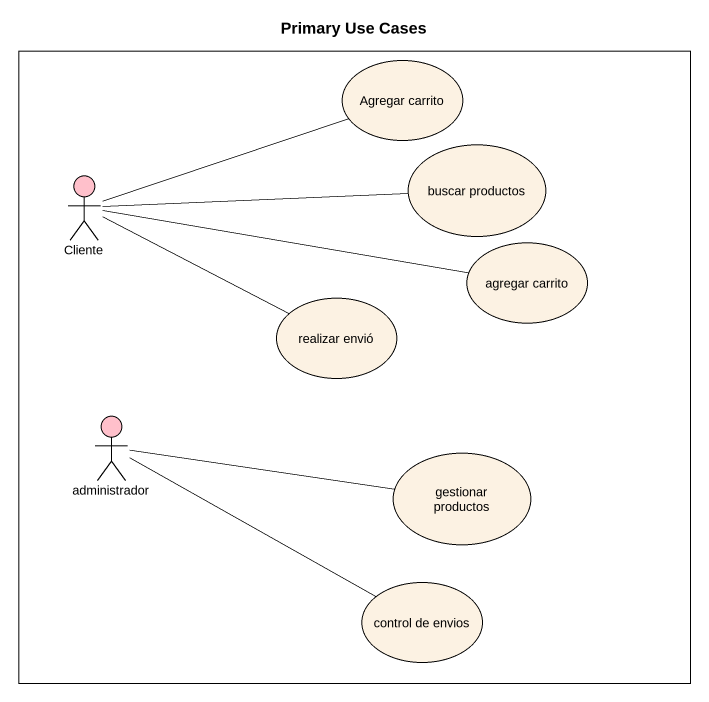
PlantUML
@startuml
title Primary Use Cases
rectangle " " as rectangle1 {
  usecase "Agregar carrito" as Agregar_carrito
  usecase "buscar productos" as buscar_productos
  actor Cliente #FFC0CB
  usecase "agregar carrito" as agregar_carrito
  usecase "realizar envió" as realizar_envió
  actor administrador #FFC0CB
  usecase "gestionar productos" as gestionar_productos
  usecase "control de envios" as control_de_envios
}
Cliente -right- Agregar_carrito
Cliente -right- buscar_productos
Cliente -right- agregar_carrito
Cliente -right- realizar_envió
administrador -right- gestionar_productos
administrador -right- control_de_envios
@enduml
